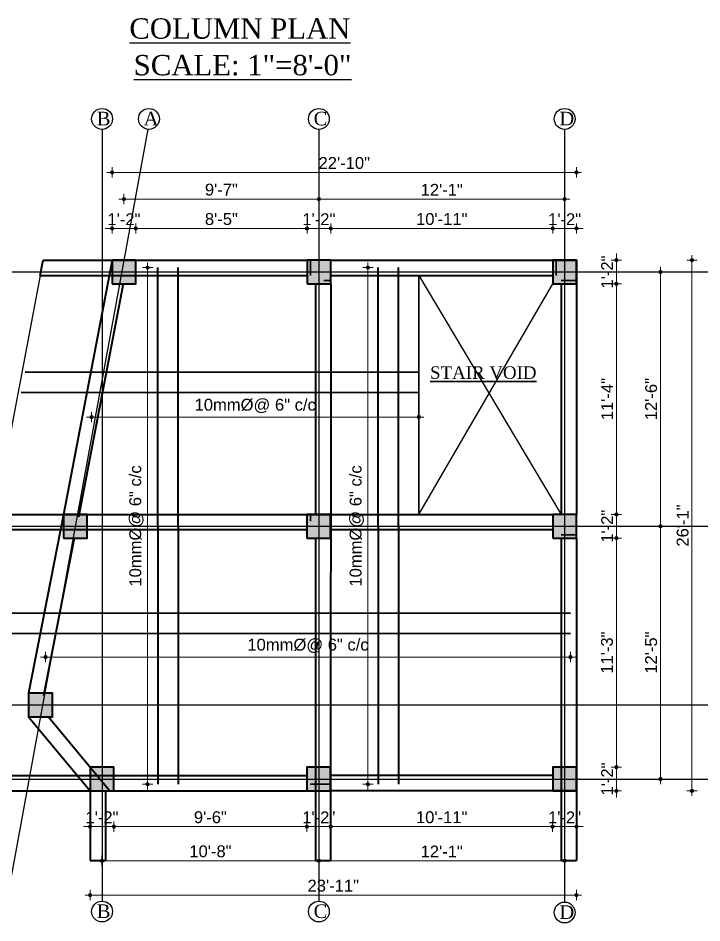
# Model space of a CAD drawing. Header units: inches. Extents: x -12073856 to 12321241, y -1226296 to 1319224.
# Drawn here: x 120544 to 120948, y 45388 to 45922 of the extents above; entities that cross this region are included whole.
import ezdxf
from ezdxf.enums import TextEntityAlignment as Align

# ---------------------------------------------------------------- set-up
doc = ezdxf.new("R2010")
doc.units = ezdxf.units.IN
doc.header["$MEASUREMENT"] = 0
doc.header["$PDMODE"] = 35
doc.linetypes.add('CONTINU', pattern=[0])
for name, color, linetype, lineweight in [('1', 7, 'Continuous', 13), ('Break Line', 125, 'CONTINU', 15), ('Column', 181, 'Continuous', 40), ('DIM_LINE', 173, 'Continuous', 20), ('Hatch', 9, 'Continuous', 9), ('ST-REINFOR', 201, 'Continuous', 40), ('Toilet', 7, 'Continuous', 25), ('WALL', 1, 'Continuous', 30), ('WALL SEC', 2, 'Continuous', 35), ('Walls', 11, 'Continuous', 35), ('Windows', 151, 'Continuous', 15)]:
    doc.layers.add(name, color=color, linetype=linetype, lineweight=lineweight)
doc.styles.add('ordinary', font='times.ttf')
doc.styles.add('ramon', font='arial.ttf')
doc.dimstyles.new('S8', dxfattribs={"dimtxt": 7, "dimasz": 2, "dimexe": 6, "dimexo": 18, "dimgap": 1.9375, "dimtad": 1, "dimdec": 1, "dimzin": 3, "dimdsep": 46, "dimlunit": 4, "dimtxsty": 'ramon', "dimblk": 'dot 2', "dimcen": 0.09375, "dimse1": 1, "dimse2": 1, "dimclrd": 1, "dimclre": 1, "dimclrt": 256, "dimadec": 0, "dimazin": 0, "dimtfac": 0.75, "dimtdec": 1, "dimtix": 1, "dimtmove": 1, "dimatfit": 3, "dimldrblk": 'DOT', "dimfxl": 1, "dimtolj": 1, "dimtzin": 0, "dimlwd": 9, "dimlwe": 9, "dimarcsym": 0})

# ---------------------------------------------------------------- blocks, each defined once
blk = doc.blocks.new('colm')
at = {"layer": 'Hatch'}
h = blk.add_hatch(color=256, dxfattribs=at)
h.dxf.hatch_style = 1
h.paths.add_polyline_path([(66705.71, 8319.73), (66705.71, 8307.73), (66717.71, 8307.73), (66717.71, 8319.73)])
at = {"layer": 'Column'}
blk.add_lwpolyline([(66705.71, 8307.73), (66717.71, 8307.73), (66717.71, 8319.73), (66705.71, 8319.73)], close=True, dxfattribs=at)
blk = doc.blocks.new('dot1')
at = {"layer": 'Hatch'}
h = blk.add_hatch(color=256, dxfattribs=at)
edge = h.paths.add_edge_path()
edge.add_arc((0, 0), 1, 0, 360)
for p, q in [((3, 0), (-3, 0)), ((0, 3), (0, -3))]:
    blk.add_line(p, q, dxfattribs=at)
blk.add_circle((0, 0), 1, dxfattribs=at)
blk = doc.blocks.new('dot 2')
at = {"layer": 'Hatch', "xscale": 0.5, "yscale": 0.5, "zscale": 0.5}
blk.add_blockref('dot1', (0, 0), dxfattribs=at)
blk = doc.blocks.new('*D1221')
at = {"layer": 'Defpoints', "color": 0, "transparency": 16777216}
for p in [(120613.62, 45797.82), (120599.62, 45779.14), (120613.62, 45779.14)]:
    blk.add_point(p, dxfattribs=at)
at = {"layer": 'Toilet', "color": 1, "lineweight": 9, "transparency": 16777216}
for p, q in [((120597.62, 45797.82), (120595.62, 45797.82)), ((120599.62, 45797.82), (120613.62, 45797.82)), ((120615.62, 45797.82), (120617.62, 45797.82))]:
    blk.add_line(p, q, dxfattribs=at)
at = {"layer": 'Toilet', "color": 1, "lineweight": 9, "transparency": 16777216, "xscale": 2, "yscale": 2, "zscale": 2}
blk.add_blockref('dot 2', (120599.62, 45797.82), dxfattribs=at)
at = {"layer": 'Toilet', "color": 1, "lineweight": 9, "transparency": 16777216, "xscale": 2, "yscale": 2, "zscale": 2, "rotation": 180}
blk.add_blockref('dot 2', (120613.62, 45797.82), dxfattribs=at)
at = {"layer": 'Toilet', "transparency": 16777216, "insert": (120606.62, 45803.27), "char_height": 7, "attachment_point": 5, "style": 'ramon'}
blk.add_mtext('\\A1;1\'-2"', dxfattribs=at)
blk = doc.blocks.new('_Dot')
at = {"color": 0, "lineweight": -2}
blk.add_line((-0.5, 0), (-1, 0), dxfattribs=at)
at = {"color": 0, "const_width": 0.5}
blk.add_lwpolyline([(-0.25, 0, 1), (0.25, 0, 1)], format="xyb", close=True, dxfattribs=at)
blk = doc.blocks.new('*D1222')
at = {"layer": 'Defpoints', "color": 0, "transparency": 16777216}
for p in [(120714.62, 45797.82), (120613.62, 45779.14), (120714.62, 45779.14)]:
    blk.add_point(p, dxfattribs=at)
at = {"layer": 'Toilet', "color": 1, "lineweight": 9, "transparency": 16777216}
blk.add_line((120615.62, 45797.82), (120712.62, 45797.82), dxfattribs=at)
at = {"layer": 'Toilet', "color": 1, "lineweight": 9, "transparency": 16777216, "xscale": 2, "yscale": 2, "zscale": 2, "rotation": 180}
blk.add_blockref('dot 2', (120613.62, 45797.82), dxfattribs=at)
at = {"layer": 'Toilet', "color": 1, "lineweight": 9, "transparency": 16777216, "xscale": 2, "yscale": 2, "zscale": 2}
blk.add_blockref('dot 2', (120714.62, 45797.82), dxfattribs=at)
at = {"layer": 'Toilet', "transparency": 16777216, "insert": (120664.12, 45803.33), "char_height": 7, "attachment_point": 5, "style": 'ramon'}
blk.add_mtext('\\A1;8\'-5"', dxfattribs=at)
blk = doc.blocks.new('*D1223')
at = {"layer": 'Defpoints', "color": 0, "transparency": 16777216}
for p in [(120728.62, 45797.82), (120714.62, 45779.14), (120728.62, 45779.14)]:
    blk.add_point(p, dxfattribs=at)
at = {"layer": 'Toilet', "color": 1, "lineweight": 9, "transparency": 16777216}
for p, q in [((120712.62, 45797.82), (120710.62, 45797.82)), ((120714.62, 45797.82), (120728.62, 45797.82)), ((120730.62, 45797.82), (120732.62, 45797.82))]:
    blk.add_line(p, q, dxfattribs=at)
at = {"layer": 'Toilet', "color": 1, "lineweight": 9, "transparency": 16777216, "xscale": 2, "yscale": 2, "zscale": 2}
blk.add_blockref('dot 2', (120714.62, 45797.82), dxfattribs=at)
at = {"layer": 'Toilet', "color": 1, "lineweight": 9, "transparency": 16777216, "xscale": 2, "yscale": 2, "zscale": 2, "rotation": 180}
blk.add_blockref('dot 2', (120728.62, 45797.82), dxfattribs=at)
at = {"layer": 'Toilet', "transparency": 16777216, "insert": (120721.62, 45803.27), "char_height": 7, "attachment_point": 5, "style": 'ramon'}
blk.add_mtext('\\A1;1\'-2"', dxfattribs=at)
blk = doc.blocks.new('*D1224')
at = {"layer": 'Defpoints', "color": 0, "transparency": 16777216}
for p in [(120859.57, 45797.82), (120728.62, 45779.14), (120859.57, 45779.14)]:
    blk.add_point(p, dxfattribs=at)
at = {"layer": 'Toilet', "color": 1, "lineweight": 9, "transparency": 16777216}
blk.add_line((120730.62, 45797.82), (120857.57, 45797.82), dxfattribs=at)
at = {"layer": 'Toilet', "color": 1, "lineweight": 9, "transparency": 16777216, "xscale": 2, "yscale": 2, "zscale": 2, "rotation": 180}
blk.add_blockref('dot 2', (120728.62, 45797.82), dxfattribs=at)
at = {"layer": 'Toilet', "color": 1, "lineweight": 9, "transparency": 16777216, "xscale": 2, "yscale": 2, "zscale": 2}
blk.add_blockref('dot 2', (120859.57, 45797.82), dxfattribs=at)
at = {"layer": 'Toilet', "transparency": 16777216, "insert": (120794.09, 45803.33), "char_height": 7, "attachment_point": 5, "style": 'ramon'}
blk.add_mtext('\\A1;10\'-11"', dxfattribs=at)
blk = doc.blocks.new('*D1225')
at = {"layer": 'Defpoints', "color": 0, "transparency": 16777216}
for p in [(120873.57, 45797.82), (120859.57, 45779.14), (120873.57, 45779.14)]:
    blk.add_point(p, dxfattribs=at)
at = {"layer": 'Toilet', "color": 1, "lineweight": 9, "transparency": 16777216}
for p, q in [((120857.57, 45797.82), (120855.57, 45797.82)), ((120859.57, 45797.82), (120873.57, 45797.82)), ((120875.57, 45797.82), (120877.57, 45797.82))]:
    blk.add_line(p, q, dxfattribs=at)
at = {"layer": 'Toilet', "color": 1, "lineweight": 9, "transparency": 16777216, "xscale": 2, "yscale": 2, "zscale": 2}
blk.add_blockref('dot 2', (120859.57, 45797.82), dxfattribs=at)
at = {"layer": 'Toilet', "color": 1, "lineweight": 9, "transparency": 16777216, "xscale": 2, "yscale": 2, "zscale": 2, "rotation": 180}
blk.add_blockref('dot 2', (120873.57, 45797.82), dxfattribs=at)
at = {"layer": 'Toilet', "transparency": 16777216, "insert": (120866.57, 45803.27), "char_height": 7, "attachment_point": 5, "style": 'ramon'}
blk.add_mtext('\\A1;1\'-2"', dxfattribs=at)
blk = doc.blocks.new('*D1226')
at = {"layer": 'Defpoints', "color": 0, "transparency": 16777216}
for p in [(120721.62, 45815.18), (120606.62, 45779.14), (120721.62, 45779.14)]:
    blk.add_point(p, dxfattribs=at)
at = {"layer": 'Toilet', "color": 1, "lineweight": 9, "transparency": 16777216}
blk.add_line((120608.62, 45815.18), (120719.62, 45815.18), dxfattribs=at)
at = {"layer": 'Toilet', "color": 1, "lineweight": 9, "transparency": 16777216, "xscale": 2, "yscale": 2, "zscale": 2, "rotation": 180}
blk.add_blockref('dot 2', (120606.62, 45815.18), dxfattribs=at)
at = {"layer": 'Toilet', "color": 1, "lineweight": 9, "transparency": 16777216, "xscale": 2, "yscale": 2, "zscale": 2}
blk.add_blockref('dot 2', (120721.62, 45815.18), dxfattribs=at)
at = {"layer": 'Toilet', "transparency": 16777216, "insert": (120664.12, 45820.69), "char_height": 7, "attachment_point": 5, "style": 'ramon'}
blk.add_mtext('\\A1;9\'-7"', dxfattribs=at)
blk = doc.blocks.new('*D1227')
at = {"layer": 'Defpoints', "color": 0, "transparency": 16777216}
for p in [(120866.57, 45815.18), (120721.62, 45779.14), (120866.57, 45779.14)]:
    blk.add_point(p, dxfattribs=at)
at = {"layer": 'Toilet', "color": 1, "lineweight": 9, "transparency": 16777216}
blk.add_line((120723.62, 45815.18), (120864.57, 45815.18), dxfattribs=at)
at = {"layer": 'Toilet', "color": 1, "lineweight": 9, "transparency": 16777216, "xscale": 2, "yscale": 2, "zscale": 2, "rotation": 180}
blk.add_blockref('dot 2', (120721.62, 45815.18), dxfattribs=at)
at = {"layer": 'Toilet', "color": 1, "lineweight": 9, "transparency": 16777216, "xscale": 2, "yscale": 2, "zscale": 2}
blk.add_blockref('dot 2', (120866.57, 45815.18), dxfattribs=at)
at = {"layer": 'Toilet', "transparency": 16777216, "insert": (120794.09, 45820.63), "char_height": 7, "attachment_point": 5, "style": 'ramon'}
blk.add_mtext('\\A1;12\'-1"', dxfattribs=at)
blk = doc.blocks.new('*D1228')
at = {"layer": 'Defpoints', "color": 0, "transparency": 16777216}
for p in [(120873.57, 45830.9), (120599.62, 45779.14), (120873.57, 45779.14)]:
    blk.add_point(p, dxfattribs=at)
at = {"layer": 'Toilet', "color": 1, "lineweight": 9, "transparency": 16777216}
blk.add_line((120601.62, 45830.9), (120871.57, 45830.9), dxfattribs=at)
at = {"layer": 'Toilet', "color": 1, "lineweight": 9, "transparency": 16777216, "xscale": 2, "yscale": 2, "zscale": 2, "rotation": 180}
blk.add_blockref('dot 2', (120599.62, 45830.9), dxfattribs=at)
at = {"layer": 'Toilet', "color": 1, "lineweight": 9, "transparency": 16777216, "xscale": 2, "yscale": 2, "zscale": 2}
blk.add_blockref('dot 2', (120873.57, 45830.9), dxfattribs=at)
at = {"layer": 'Toilet', "transparency": 16777216, "insert": (120736.59, 45836.42), "char_height": 7, "attachment_point": 5, "style": 'ramon'}
blk.add_mtext('\\A1;22\'-10"', dxfattribs=at)
blk = doc.blocks.new('*D1229')
at = {"layer": 'Defpoints', "color": 0, "transparency": 16777216}
for p in [(120873.57, 45779.14), (120873.57, 45765.14), (120897.09, 45765.14)]:
    blk.add_point(p, dxfattribs=at)
at = {"layer": 'Toilet', "color": 1, "lineweight": 9, "transparency": 16777216}
for p, q in [((120897.09, 45781.14), (120897.09, 45783.14)), ((120897.09, 45779.14), (120897.09, 45765.14)), ((120897.09, 45763.14), (120897.09, 45761.14))]:
    blk.add_line(p, q, dxfattribs=at)
at = {"layer": 'Toilet', "color": 1, "lineweight": 9, "transparency": 16777216, "xscale": 2, "yscale": 2, "zscale": 2}
for p, rotation in [((120897.09, 45779.14), 270), ((120897.09, 45765.14), 90)]:
    blk.add_blockref('dot 2', p, dxfattribs=dict(at, rotation=rotation))
at = {"layer": 'Toilet', "transparency": 16777216, "insert": (120891.64, 45772.14), "char_height": 7, "attachment_point": 5, "rotation": 90, "style": 'ramon'}
blk.add_mtext('\\A1;1\'-2"', dxfattribs=at)
blk = doc.blocks.new('*D1486')
at = {"layer": 'Defpoints', "color": 0, "transparency": 16777216}
for p in [(120873.57, 45765.14), (120873.57, 45629.14), (120897.09, 45629.14)]:
    blk.add_point(p, dxfattribs=at)
at = {"layer": 'Toilet', "color": 1, "lineweight": 9, "transparency": 16777216}
blk.add_line((120897.09, 45763.14), (120897.09, 45631.14), dxfattribs=at)
at = {"layer": 'Toilet', "color": 1, "lineweight": 9, "transparency": 16777216, "xscale": 2, "yscale": 2, "zscale": 2}
for p, rotation in [((120897.09, 45765.14), 90), ((120897.09, 45629.14), 270)]:
    blk.add_blockref('dot 2', p, dxfattribs=dict(at, rotation=rotation))
at = {"layer": 'Toilet', "transparency": 16777216, "insert": (120891.64, 45697.14), "char_height": 7, "attachment_point": 5, "rotation": 90, "style": 'ramon'}
blk.add_mtext('\\A1;11\'-4"', dxfattribs=at)
blk = doc.blocks.new('*D1487')
at = {"layer": 'Defpoints', "color": 0, "transparency": 16777216}
for p in [(120873.57, 45629.14), (120873.51, 45615.14), (120897.09, 45615.14)]:
    blk.add_point(p, dxfattribs=at)
at = {"layer": 'Toilet', "color": 1, "lineweight": 9, "transparency": 16777216}
for p, q in [((120897.09, 45631.14), (120897.09, 45633.14)), ((120897.09, 45629.14), (120897.09, 45615.14)), ((120897.09, 45613.14), (120897.09, 45611.14))]:
    blk.add_line(p, q, dxfattribs=at)
at = {"layer": 'Toilet', "color": 1, "lineweight": 9, "transparency": 16777216, "xscale": 2, "yscale": 2, "zscale": 2}
for p, rotation in [((120897.09, 45629.14), 270), ((120897.09, 45615.14), 90)]:
    blk.add_blockref('dot 2', p, dxfattribs=dict(at, rotation=rotation))
at = {"layer": 'Toilet', "transparency": 16777216, "insert": (120891.64, 45622.14), "char_height": 7, "attachment_point": 5, "rotation": 90, "style": 'ramon'}
blk.add_mtext('\\A1;1\'-2"', dxfattribs=at)
blk = doc.blocks.new('*D1230')
at = {"layer": 'Defpoints', "color": 0, "transparency": 16777216}
for p in [(120873.51, 45615.14), (120873.51, 45480), (120897.09, 45480)]:
    blk.add_point(p, dxfattribs=at)
at = {"layer": 'Toilet', "color": 1, "lineweight": 9, "transparency": 16777216}
blk.add_line((120897.09, 45613.14), (120897.09, 45482), dxfattribs=at)
at = {"layer": 'Toilet', "color": 1, "lineweight": 9, "transparency": 16777216, "xscale": 2, "yscale": 2, "zscale": 2}
for p, rotation in [((120897.09, 45615.14), 90), ((120897.09, 45480), 270)]:
    blk.add_blockref('dot 2', p, dxfattribs=dict(at, rotation=rotation))
at = {"layer": 'Toilet', "transparency": 16777216, "insert": (120891.58, 45547.57), "char_height": 7, "attachment_point": 5, "rotation": 90, "style": 'ramon'}
blk.add_mtext('\\A1;11\'-3"', dxfattribs=at)
blk = doc.blocks.new('*D1231')
at = {"layer": 'Defpoints', "color": 0, "transparency": 16777216}
for p in [(120873.51, 45480), (120873.51, 45466), (120897.09, 45466)]:
    blk.add_point(p, dxfattribs=at)
at = {"layer": 'Toilet', "color": 1, "lineweight": 9, "transparency": 16777216}
for p, q in [((120897.09, 45482), (120897.09, 45484)), ((120897.09, 45480), (120897.09, 45466)), ((120897.09, 45464), (120897.09, 45462))]:
    blk.add_line(p, q, dxfattribs=at)
at = {"layer": 'Toilet', "color": 1, "lineweight": 9, "transparency": 16777216, "xscale": 2, "yscale": 2, "zscale": 2}
for p, rotation in [((120897.09, 45480), 270), ((120897.09, 45466), 90)]:
    blk.add_blockref('dot 2', p, dxfattribs=dict(at, rotation=rotation))
at = {"layer": 'Toilet', "transparency": 16777216, "insert": (120891.64, 45473), "char_height": 7, "attachment_point": 5, "rotation": 90, "style": 'ramon'}
blk.add_mtext('\\A1;1\'-2"', dxfattribs=at)
blk = doc.blocks.new('*D1232')
at = {"layer": 'Defpoints', "color": 0, "transparency": 16777216}
for p in [(120873.51, 45622.14), (120923.13, 45622.14), (120873.51, 45473)]:
    blk.add_point(p, dxfattribs=at)
at = {"layer": 'Toilet', "color": 1, "lineweight": 9, "transparency": 16777216}
blk.add_line((120923.13, 45475), (120923.13, 45620.14), dxfattribs=at)
at = {"layer": 'Toilet', "color": 1, "lineweight": 9, "transparency": 16777216, "xscale": 2, "yscale": 2, "zscale": 2}
for p, rotation in [((120923.13, 45622.14), 90), ((120923.13, 45473), 270)]:
    blk.add_blockref('dot 2', p, dxfattribs=dict(at, rotation=rotation))
at = {"layer": 'Toilet', "transparency": 16777216, "insert": (120917.62, 45547.57), "char_height": 7, "attachment_point": 5, "rotation": 90, "style": 'ramon'}
blk.add_mtext('\\A1;12\'-5"', dxfattribs=at)
blk = doc.blocks.new('*D1233')
at = {"layer": 'Defpoints', "color": 0, "transparency": 16777216}
for p in [(120873.57, 45772.14), (120923.13, 45772.14), (120873.51, 45622.14)]:
    blk.add_point(p, dxfattribs=at)
at = {"layer": 'Toilet', "color": 1, "lineweight": 9, "transparency": 16777216}
blk.add_line((120923.13, 45624.14), (120923.13, 45770.14), dxfattribs=at)
at = {"layer": 'Toilet', "color": 1, "lineweight": 9, "transparency": 16777216, "xscale": 2, "yscale": 2, "zscale": 2}
for p, rotation in [((120923.13, 45772.14), 90), ((120923.13, 45622.14), 270)]:
    blk.add_blockref('dot 2', p, dxfattribs=dict(at, rotation=rotation))
at = {"layer": 'Toilet', "transparency": 16777216, "insert": (120917.62, 45697.14), "char_height": 7, "attachment_point": 5, "rotation": 90, "style": 'ramon'}
blk.add_mtext('\\A1;12\'-6"', dxfattribs=at)
blk = doc.blocks.new('*D1234')
at = {"layer": 'Defpoints', "color": 0, "transparency": 16777216}
for p in [(120873.57, 45779.14), (120873.57, 45466), (120941.7, 45466)]:
    blk.add_point(p, dxfattribs=at)
at = {"layer": 'Toilet', "color": 1, "lineweight": 9, "transparency": 16777216}
blk.add_line((120941.7, 45777.14), (120941.7, 45468), dxfattribs=at)
at = {"layer": 'Toilet', "color": 1, "lineweight": 9, "transparency": 16777216, "xscale": 2, "yscale": 2, "zscale": 2}
for p, rotation in [((120941.7, 45779.14), 90), ((120941.7, 45466), 270)]:
    blk.add_blockref('dot 2', p, dxfattribs=dict(at, rotation=rotation))
at = {"layer": 'Toilet', "transparency": 16777216, "insert": (120936.19, 45622.57), "char_height": 7, "attachment_point": 5, "rotation": 90, "style": 'ramon'}
blk.add_mtext('\\A1;26\'-1"', dxfattribs=at)
blk = doc.blocks.new('*D1235')
at = {"layer": 'Defpoints', "color": 0, "transparency": 16777216}
for p in [(120586.69, 45466), (120600.69, 45466), (120600.69, 45444.9)]:
    blk.add_point(p, dxfattribs=at)
at = {"layer": 'Toilet', "color": 1, "lineweight": 9, "transparency": 16777216}
for p, q in [((120584.69, 45444.9), (120582.69, 45444.9)), ((120586.69, 45444.9), (120600.69, 45444.9)), ((120602.69, 45444.9), (120604.69, 45444.9))]:
    blk.add_line(p, q, dxfattribs=at)
at = {"layer": 'Toilet', "color": 1, "lineweight": 9, "transparency": 16777216, "xscale": 2, "yscale": 2, "zscale": 2}
blk.add_blockref('dot 2', (120586.69, 45444.9), dxfattribs=at)
at = {"layer": 'Toilet', "color": 1, "lineweight": 9, "transparency": 16777216, "xscale": 2, "yscale": 2, "zscale": 2, "rotation": 180}
blk.add_blockref('dot 2', (120600.69, 45444.9), dxfattribs=at)
at = {"layer": 'Toilet', "transparency": 16777216, "insert": (120593.69, 45450.36), "char_height": 7, "attachment_point": 5, "style": 'ramon'}
blk.add_mtext('\\A1;1\'-2"', dxfattribs=at)
blk = doc.blocks.new('*D1236')
at = {"layer": 'Defpoints', "color": 0, "transparency": 16777216}
for p in [(120600.69, 45466), (120714.56, 45466), (120714.56, 45444.9)]:
    blk.add_point(p, dxfattribs=at)
at = {"layer": 'Toilet', "color": 1, "lineweight": 9, "transparency": 16777216}
blk.add_line((120602.69, 45444.9), (120712.56, 45444.9), dxfattribs=at)
at = {"layer": 'Toilet', "color": 1, "lineweight": 9, "transparency": 16777216, "xscale": 2, "yscale": 2, "zscale": 2, "rotation": 180}
blk.add_blockref('dot 2', (120600.69, 45444.9), dxfattribs=at)
at = {"layer": 'Toilet', "color": 1, "lineweight": 9, "transparency": 16777216, "xscale": 2, "yscale": 2, "zscale": 2}
blk.add_blockref('dot 2', (120714.56, 45444.9), dxfattribs=at)
at = {"layer": 'Toilet', "transparency": 16777216, "insert": (120657.63, 45450.42), "char_height": 7, "attachment_point": 5, "style": 'ramon'}
blk.add_mtext('\\A1;9\'-6"', dxfattribs=at)
blk = doc.blocks.new('*D1237')
at = {"layer": 'Defpoints', "color": 0, "transparency": 16777216}
for p in [(120714.56, 45466), (120728.56, 45466), (120728.56, 45444.9)]:
    blk.add_point(p, dxfattribs=at)
at = {"layer": 'Toilet', "color": 1, "lineweight": 9, "transparency": 16777216}
for p, q in [((120712.56, 45444.9), (120710.56, 45444.9)), ((120714.56, 45444.9), (120728.56, 45444.9)), ((120730.56, 45444.9), (120732.56, 45444.9))]:
    blk.add_line(p, q, dxfattribs=at)
at = {"layer": 'Toilet', "color": 1, "lineweight": 9, "transparency": 16777216, "xscale": 2, "yscale": 2, "zscale": 2}
blk.add_blockref('dot 2', (120714.56, 45444.9), dxfattribs=at)
at = {"layer": 'Toilet', "color": 1, "lineweight": 9, "transparency": 16777216, "xscale": 2, "yscale": 2, "zscale": 2, "rotation": 180}
blk.add_blockref('dot 2', (120728.56, 45444.9), dxfattribs=at)
at = {"layer": 'Toilet', "transparency": 16777216, "insert": (120721.56, 45450.36), "char_height": 7, "attachment_point": 5, "style": 'ramon'}
blk.add_mtext('\\A1;1\'-2"', dxfattribs=at)
blk = doc.blocks.new('*D1238')
at = {"layer": 'Defpoints', "color": 0, "transparency": 16777216}
for p in [(120728.56, 45466), (120859.51, 45466), (120859.51, 45444.9)]:
    blk.add_point(p, dxfattribs=at)
at = {"layer": 'Toilet', "color": 1, "lineweight": 9, "transparency": 16777216}
blk.add_line((120730.56, 45444.9), (120857.51, 45444.9), dxfattribs=at)
at = {"layer": 'Toilet', "color": 1, "lineweight": 9, "transparency": 16777216, "xscale": 2, "yscale": 2, "zscale": 2, "rotation": 180}
blk.add_blockref('dot 2', (120728.56, 45444.9), dxfattribs=at)
at = {"layer": 'Toilet', "color": 1, "lineweight": 9, "transparency": 16777216, "xscale": 2, "yscale": 2, "zscale": 2}
blk.add_blockref('dot 2', (120859.51, 45444.9), dxfattribs=at)
at = {"layer": 'Toilet', "transparency": 16777216, "insert": (120794.04, 45450.42), "char_height": 7, "attachment_point": 5, "style": 'ramon'}
blk.add_mtext('\\A1;10\'-11"', dxfattribs=at)
blk = doc.blocks.new('*D1239')
at = {"layer": 'Defpoints', "color": 0, "transparency": 16777216}
for p in [(120859.51, 45466), (120873.51, 45466), (120873.51, 45444.9)]:
    blk.add_point(p, dxfattribs=at)
at = {"layer": 'Toilet', "color": 1, "lineweight": 9, "transparency": 16777216}
for p, q in [((120857.51, 45444.9), (120855.51, 45444.9)), ((120859.51, 45444.9), (120873.51, 45444.9)), ((120875.51, 45444.9), (120877.51, 45444.9))]:
    blk.add_line(p, q, dxfattribs=at)
at = {"layer": 'Toilet', "color": 1, "lineweight": 9, "transparency": 16777216, "xscale": 2, "yscale": 2, "zscale": 2}
blk.add_blockref('dot 2', (120859.51, 45444.9), dxfattribs=at)
at = {"layer": 'Toilet', "color": 1, "lineweight": 9, "transparency": 16777216, "xscale": 2, "yscale": 2, "zscale": 2, "rotation": 180}
blk.add_blockref('dot 2', (120873.51, 45444.9), dxfattribs=at)
at = {"layer": 'Toilet', "transparency": 16777216, "insert": (120866.51, 45450.36), "char_height": 7, "attachment_point": 5, "style": 'ramon'}
blk.add_mtext('\\A1;1\'-2"', dxfattribs=at)
blk = doc.blocks.new('*D1240')
at = {"layer": 'Defpoints', "color": 0, "transparency": 16777216}
for p in [(120593.69, 45466), (120721.62, 45466), (120721.62, 45424.79)]:
    blk.add_point(p, dxfattribs=at)
at = {"layer": 'Toilet', "color": 1, "lineweight": 9, "transparency": 16777216}
blk.add_line((120595.69, 45424.79), (120719.62, 45424.79), dxfattribs=at)
at = {"layer": 'Toilet', "color": 1, "lineweight": 9, "transparency": 16777216, "xscale": 2, "yscale": 2, "zscale": 2, "rotation": 180}
blk.add_blockref('dot 2', (120593.69, 45424.79), dxfattribs=at)
at = {"layer": 'Toilet', "color": 1, "lineweight": 9, "transparency": 16777216, "xscale": 2, "yscale": 2, "zscale": 2}
blk.add_blockref('dot 2', (120721.62, 45424.79), dxfattribs=at)
at = {"layer": 'Toilet', "transparency": 16777216, "insert": (120657.65, 45430.31), "char_height": 7, "attachment_point": 5, "style": 'ramon'}
blk.add_mtext('\\A1;10\'-8"', dxfattribs=at)
blk = doc.blocks.new('*D1241')
at = {"layer": 'Defpoints', "color": 0, "transparency": 16777216}
for p in [(120721.62, 45466), (120866.51, 45466), (120866.51, 45424.79)]:
    blk.add_point(p, dxfattribs=at)
at = {"layer": 'Toilet', "color": 1, "lineweight": 9, "transparency": 16777216}
blk.add_line((120723.62, 45424.79), (120864.51, 45424.79), dxfattribs=at)
at = {"layer": 'Toilet', "color": 1, "lineweight": 9, "transparency": 16777216, "xscale": 2, "yscale": 2, "zscale": 2, "rotation": 180}
blk.add_blockref('dot 2', (120721.62, 45424.79), dxfattribs=at)
at = {"layer": 'Toilet', "color": 1, "lineweight": 9, "transparency": 16777216, "xscale": 2, "yscale": 2, "zscale": 2}
blk.add_blockref('dot 2', (120866.51, 45424.79), dxfattribs=at)
at = {"layer": 'Toilet', "transparency": 16777216, "insert": (120794.06, 45430.25), "char_height": 7, "attachment_point": 5, "style": 'ramon'}
blk.add_mtext('\\A1;12\'-1"', dxfattribs=at)
blk = doc.blocks.new('*D1242')
at = {"layer": 'Defpoints', "color": 0, "transparency": 16777216}
for p in [(120586.69, 45466), (120873.51, 45466), (120873.51, 45404.55)]:
    blk.add_point(p, dxfattribs=at)
at = {"layer": 'Toilet', "color": 1, "lineweight": 9, "transparency": 16777216}
blk.add_line((120588.69, 45404.55), (120871.51, 45404.55), dxfattribs=at)
at = {"layer": 'Toilet', "color": 1, "lineweight": 9, "transparency": 16777216, "xscale": 2, "yscale": 2, "zscale": 2, "rotation": 180}
blk.add_blockref('dot 2', (120586.69, 45404.55), dxfattribs=at)
at = {"layer": 'Toilet', "color": 1, "lineweight": 9, "transparency": 16777216, "xscale": 2, "yscale": 2, "zscale": 2}
blk.add_blockref('dot 2', (120873.51, 45404.55), dxfattribs=at)
at = {"layer": 'Toilet', "transparency": 16777216, "insert": (120730.1, 45410.06), "char_height": 7, "attachment_point": 5, "style": 'ramon'}
blk.add_mtext('\\A1;23\'-11"', dxfattribs=at)
blk = doc.blocks.new('*D1255')
at = {"layer": 'Defpoints', "color": 0, "transparency": 16777216}
for p in [(120587.55, 45686.52), (120780.57, 45686.52), (120780.57, 45686.47)]:
    blk.add_point(p, dxfattribs=at)
at = {"layer": 'DIM_LINE', "color": 1, "lineweight": 9, "transparency": 16777216}
blk.add_line((120589.55, 45686.52), (120778.57, 45686.52), dxfattribs=at)
at = {"layer": 'DIM_LINE', "color": 1, "lineweight": 9, "transparency": 16777216, "xscale": 2, "yscale": 2, "zscale": 2, "rotation": 180}
blk.add_blockref('dot 2', (120587.55, 45686.52), dxfattribs=at)
at = {"layer": 'DIM_LINE', "color": 1, "lineweight": 9, "transparency": 16777216, "xscale": 2, "yscale": 2, "zscale": 2}
blk.add_blockref('dot 2', (120780.57, 45686.52), dxfattribs=at)
at = {"layer": 'DIM_LINE', "transparency": 16777216, "insert": (120684.06, 45693.12), "char_height": 7, "attachment_point": 5, "style": 'ramon'}
blk.add_mtext('\\A1;10mm%%C@ 6" c/c', dxfattribs=at)
blk = doc.blocks.new('*D1256')
at = {"layer": 'Defpoints', "color": 0, "transparency": 16777216}
for p in [(120560.43, 45544.98), (120870, 45544.98), (120870, 45544.91)]:
    blk.add_point(p, dxfattribs=at)
at = {"layer": 'DIM_LINE', "color": 1, "lineweight": 9, "transparency": 16777216}
blk.add_line((120562.43, 45544.98), (120868, 45544.98), dxfattribs=at)
at = {"layer": 'DIM_LINE', "color": 1, "lineweight": 9, "transparency": 16777216, "xscale": 2, "yscale": 2, "zscale": 2, "rotation": 180}
blk.add_blockref('dot 2', (120560.43, 45544.98), dxfattribs=at)
at = {"layer": 'DIM_LINE', "color": 1, "lineweight": 9, "transparency": 16777216, "xscale": 2, "yscale": 2, "zscale": 2}
blk.add_blockref('dot 2', (120870, 45544.98), dxfattribs=at)
at = {"layer": 'DIM_LINE', "transparency": 16777216, "insert": (120715.21, 45551.58), "char_height": 7, "attachment_point": 5, "style": 'ramon'}
blk.add_mtext('\\A1;10mm%%C@ 6" c/c', dxfattribs=at)
blk = doc.blocks.new('*D1257')
at = {"layer": 'Defpoints', "color": 0, "transparency": 16777216}
for p in [(120638.36, 45774.71), (120620.6, 45469.89), (120626.66, 45469.89)]:
    blk.add_point(p, dxfattribs=at)
at = {"layer": 'DIM_LINE', "color": 1, "lineweight": 9, "transparency": 16777216}
blk.add_line((120620.6, 45772.71), (120620.6, 45471.89), dxfattribs=at)
at = {"layer": 'DIM_LINE', "color": 1, "lineweight": 9, "transparency": 16777216, "xscale": 2, "yscale": 2, "zscale": 2}
for p, rotation in [((120620.6, 45774.71), 90), ((120620.6, 45469.89), 270)]:
    blk.add_blockref('dot 2', p, dxfattribs=dict(at, rotation=rotation))
at = {"layer": 'DIM_LINE', "transparency": 16777216, "insert": (120614, 45622.3), "char_height": 7, "attachment_point": 5, "rotation": 90, "style": 'ramon'}
blk.add_mtext('\\A1;10mm%%C@ 6" c/c', dxfattribs=at)
blk = doc.blocks.new('*D1258')
at = {"layer": 'Defpoints', "color": 0, "transparency": 16777216}
for p in [(120768.32, 45774.71), (120750.56, 45469.89), (120756.62, 45469.89)]:
    blk.add_point(p, dxfattribs=at)
at = {"layer": 'DIM_LINE', "color": 1, "lineweight": 9, "transparency": 16777216}
blk.add_line((120750.56, 45772.71), (120750.56, 45471.89), dxfattribs=at)
at = {"layer": 'DIM_LINE', "color": 1, "lineweight": 9, "transparency": 16777216, "xscale": 2, "yscale": 2, "zscale": 2}
for p, rotation in [((120750.56, 45774.71), 90), ((120750.56, 45469.89), 270)]:
    blk.add_blockref('dot 2', p, dxfattribs=dict(at, rotation=rotation))
at = {"layer": 'DIM_LINE', "transparency": 16777216, "insert": (120743.96, 45622.3), "char_height": 7, "attachment_point": 5, "rotation": 90, "style": 'ramon'}
blk.add_mtext('\\A1;10mm%%C@ 6" c/c', dxfattribs=at)

msp = doc.modelspace()

# ---------------------------------------------------------------- linework, layer by layer
for p, q in [((120620.72, 45856.33), (120537.39, 45400.29)), ((120593.74, 45855.95), (120593.74, 45400.95)), ((120721.62, 45855.95), (120721.62, 45400.95)), ((120866.57, 45855.95), (120866.57, 45400.42)), ((120780.57, 45770.14), (120864.57, 45629.14)), ((120780.57, 45629.14), (120859.57, 45765.14))]:
    msp.add_line(p, q)
at = {"layer": 'Break Line'}
msp.add_line((120724.62, 45629.14), (120728.62, 45629.14), dxfattribs=at)
at = {"layer": 'Column', "color": 1}
for p, q in [((120557.26, 45770.14), (120558.98, 45779.14)), ((120558.98, 45779.14), (120714.62, 45779.14)), ((120599.62, 45779.14), (120570.93, 45629.14)), ((120728.62, 45779.14), (120873.57, 45779.14)), ((120873.57, 45779.14), (120873.57, 45629.14)), ((120557.26, 45770.14), (120714.62, 45770.14)), ((120728.62, 45770.14), (120859.57, 45770.14)), ((120606.1, 45765.14), (120579.77, 45627.45)), ((120719.62, 45765.14), (120719.59, 45629.14)), ((120728.62, 45765.14), (120728.55, 45425)), ((120864.57, 45765.14), (120864.57, 45629.14)), ((120530.3, 45629.14), (120859.51, 45629.14)), ((120570.93, 45629.14), (120550.39, 45523.73)), ((120528.58, 45620.14), (120714.56, 45620.14)), ((120728.56, 45620.14), (120859.51, 45620.14)), ((120577.37, 45615.14), (120559.22, 45522.01)), ((120719.59, 45615.14), (120719.55, 45425)), ((120864.51, 45615.14), (120864.51, 45425)), ((120873.51, 45615.14), (120873.51, 45425)), ((120550.39, 45509.73), (120586.69, 45466)), ((120562.09, 45509.73), (120598.38, 45466)), ((120525.64, 45475), (120714.56, 45475)), ((120859.51, 45475), (120728.56, 45475)), ((120533.5, 45466), (120714.56, 45466)), ((120586.69, 45466), (120586.69, 45425)), ((120595.69, 45466), (120595.69, 45425)), ((120873.51, 45466), (120728.56, 45466)), ((120586.69, 45425), (120595.69, 45425)), ((120719.55, 45425), (120728.55, 45425)), ((120864.51, 45425), (120873.51, 45425))]:
    msp.add_line(p, q, dxfattribs=at)
at = {"layer": 'ST-REINFOR'}
for p, q in [((120626.36, 45774.7), (120626.66, 45469.89)), ((120638.36, 45774.71), (120638.66, 45469.9)), ((120756.32, 45774.7), (120756.62, 45469.89)), ((120768.32, 45774.71), (120768.62, 45469.9)), ((120548.37, 45713.2), (120780.57, 45713.13)), ((120546.08, 45701.2), (120780.57, 45701.13)), ((120520.97, 45571.02), (120870, 45570.94)), ((120518.63, 45559.03), (120870, 45558.94))]:
    msp.add_line(p, q, dxfattribs=at)
at = {"layer": 'Toilet'}
for p, q in [((120406.81, 45772.14), (120955.56, 45772.14)), ((120406.81, 45622.14), (120955.56, 45622.14)), ((120470.86, 45516.73), (120955.56, 45516.73)), ((120470.86, 45473), (120955.56, 45473))]:
    msp.add_line(p, q, dxfattribs=at)
for centre in [(120593.74, 45862.44), (120621.36, 45862.44), (120721.62, 45862.44), (120866.57, 45862.44), (120593.74, 45394.8), (120721.62, 45394.8), (120866.57, 45394.26)]:
    msp.add_circle(centre, 6.15, dxfattribs=at)
at = {"layer": 'Walls'}
for p, q in [((120716.62, 45770.14), (120716.62, 45779.14)), ((120728.62, 45770.14), (120728.62, 45779.14)), ((120861.57, 45770.14), (120861.57, 45779.14)), ((120780.57, 45770.14), (120780.57, 45668.14)), ((120780.57, 45770.14), (120780.57, 45629.14)), ((120724.62, 45767.14), (120728.62, 45767.14)), ((120864.57, 45767.14), (120873.57, 45767.14)), ((120716.62, 45625.14), (120716.62, 45629.14)), ((120728.62, 45625.14), (120728.62, 45629.14)), ((120864.57, 45629.14), (120873.57, 45629.14)), ((120864.57, 45617.14), (120873.57, 45617.14)), ((120716.62, 45470), (120728.62, 45470))]:
    msp.add_line(p, q, dxfattribs=at)
at = {"layer": 'Windows', "color": 1, "lineweight": -2}
msp.add_line((120557.26, 45770.14), (120530.3, 45629.14), dxfattribs=at)

# ---------------------------------------------------------------- block references
at = {"layer": 'Column', "xscale": 1.166666666671517, "yscale": 1.166666666671517, "zscale": 1.166666666668081}
for p in [(42776.3, 36072.79), (43036.24, 36072.79), (42747.61, 35922.79), (42891.24, 35922.79), (43036.19, 35922.79), (42727.07, 35817.38), (42763.36, 35773.66), (42891.24, 35773.66), (43036.19, 35773.66)]:
    msp.add_blockref('colm', p, dxfattribs=at)
at = {"layer": 'Toilet', "xscale": 1.166666666671517, "yscale": 1.166666666671517, "zscale": 1.166666666668081}
msp.add_blockref('colm', (42891.3, 36072.79), dxfattribs=at)

# ---------------------------------------------------------------- texts
at = {"layer": '1', "char_height": 8, "width": 20.1234, "attachment_point": 1, "style": 'ordinary'}
for s, insert in [('B', (120590.65, 45866.65)), ('A', (120618.27, 45866.65)), ('C', (120718.53, 45866.65)), ('D', (120863.48, 45866.65)), ('B', (120590.65, 45399)), ('C', (120718.53, 45399)), ('D', (120863.48, 45398.47))]:
    msp.add_mtext(s, dxfattribs=dict(at, insert=insert))
at = {"layer": 'WALL', "style": 'ordinary'}
for s, p in [('%%UCOLUMN PLAN', (120675.03, 45915.8)), ('%%USCALE: 1"=8\'-0"', (120676.62, 45894.19))]:
    msp.add_text(s, height=12, dxfattribs=at).set_placement(p, align=Align.MIDDLE_CENTER)
at = {"layer": 'WALL SEC', "color": 0, "style": 'ordinary'}
msp.add_text('%%USTAIR VOID', height=7.3728, dxfattribs=at).set_placement((120818.61, 45712.79), align=Align.MIDDLE_CENTER)

# ---------------------------------------------------------------- dimensions: what is measured, and where the dimension line sits
at = {"layer": 'DIM_LINE'}
for base, p1, p2, picture, middle in [((120620.6, 45469.89), (120638.36, 45774.71), (120626.66, 45469.89), '*D1257', (120614, 45622.3)), ((120750.56, 45469.89), (120768.32, 45774.71), (120756.62, 45469.89), '*D1258', (120743.96, 45622.3))]:
    dim = msp.add_linear_dim(base=base, p1=p1, p2=p2, angle=90, text='10mm%%C@ 6" c/c', dimstyle='S8', dxfattribs=at)
    dim.commit()
    dim.dimension.update_dxf_attribs({"geometry": picture, "text_midpoint": middle})
for base, p1, p2, picture, middle in [((120780.57, 45686.52), (120587.55, 45686.52), (120780.57, 45686.47), '*D1255', (120684.06, 45693.12)), ((120870, 45544.98), (120560.43, 45544.98), (120870, 45544.91), '*D1256', (120715.21, 45551.58))]:
    dim = msp.add_linear_dim(base=base, p1=p1, p2=p2, text='10mm%%C@ 6" c/c', dimstyle='S8', dxfattribs=at)
    dim.commit()
    dim.dimension.update_dxf_attribs({"geometry": picture, "text_midpoint": middle})
at = {"layer": 'Toilet'}
for base, p1, p2, picture, middle in [((120873.5654, 45830.9037), (120599.6183, 45779.1421), (120873.5654, 45779.1421), '*D1228', (120736.5918, 45836.4152)), ((120721.62, 45815.18), (120606.62, 45779.14), (120721.62, 45779.14), '*D1226', (120664.12, 45820.69)), ((120866.5654, 45815.1825), (120721.6183, 45779.1421), (120866.5654, 45779.1421), '*D1227', (120794.0918, 45820.6344)), ((120613.62, 45797.82), (120599.62, 45779.14), (120613.62, 45779.14), '*D1221', (120606.62, 45803.27)), ((120714.62, 45797.82), (120613.62, 45779.14), (120714.62, 45779.14), '*D1222', (120664.12, 45803.33)), ((120728.62, 45797.82), (120714.62, 45779.14), (120728.62, 45779.14), '*D1223', (120721.62, 45803.27)), ((120859.5654, 45797.8183), (120728.6183, 45779.1421), (120859.5654, 45779.1421), '*D1224', (120794.0918, 45803.3298)), ((120873.57, 45797.82), (120859.57, 45779.14), (120873.57, 45779.14), '*D1225', (120866.57, 45803.27)), ((120600.69, 45444.9), (120586.69, 45466), (120600.69, 45466), '*D1235', (120593.69, 45450.36)), ((120873.51, 45404.55), (120586.69, 45466), (120873.51, 45466), '*D1242', (120730.1, 45410.06)), ((120721.62, 45424.79), (120593.69, 45466), (120721.62, 45466), '*D1240', (120657.65, 45430.31)), ((120714.56, 45444.9), (120600.69, 45466), (120714.56, 45466), '*D1236', (120657.63, 45450.42)), ((120728.56, 45444.9), (120714.56, 45466), (120728.56, 45466), '*D1237', (120721.56, 45450.36)), ((120866.51, 45424.79), (120721.62, 45466), (120866.51, 45466), '*D1241', (120794.06, 45430.25)), ((120859.5113, 45444.9039), (120728.5642, 45466.0044), (120859.5113, 45466.0044), '*D1238', (120794.0378, 45450.4154)), ((120873.51, 45444.9), (120859.51, 45466), (120873.51, 45466), '*D1239', (120866.51, 45450.36))]:
    dim = msp.add_linear_dim(base=base, p1=p1, p2=p2, dimstyle='S8', override={"dimfxl": 2, "dimfxlon": 1, "dimarcsym": 1}, dxfattribs=at)
    dim.commit()
    dim.dimension.update_dxf_attribs({"geometry": picture, "text_midpoint": middle})
for base, p1, p2, picture, middle in [((120897.09, 45765.14), (120873.57, 45779.14), (120873.57, 45765.14), '*D1229', (120891.64, 45772.14)), ((120941.7, 45466), (120873.57, 45779.14), (120873.57, 45466), '*D1234', (120936.19, 45622.57)), ((120923.13, 45772.14), (120873.51, 45622.14), (120873.57, 45772.14), '*D1233', (120917.62, 45697.14)), ((120897.09, 45629.14), (120873.57, 45765.14), (120873.57, 45629.14), '*D1486', (120891.64, 45697.14)), ((120897.09, 45615.14), (120873.57, 45629.14), (120873.51, 45615.14), '*D1487', (120891.64, 45622.14)), ((120923.13, 45622.14), (120873.51, 45473), (120873.51, 45622.14), '*D1232', (120917.62, 45547.57)), ((120897.09, 45480), (120873.51, 45615.14), (120873.51, 45480), '*D1230', (120891.58, 45547.57)), ((120897.09, 45466), (120873.51, 45480), (120873.51, 45466), '*D1231', (120891.64, 45473))]:
    dim = msp.add_linear_dim(base=base, p1=p1, p2=p2, angle=90, dimstyle='S8', override={"dimfxl": 2, "dimfxlon": 1, "dimarcsym": 1}, dxfattribs=at)
    dim.commit()
    dim.dimension.update_dxf_attribs({"geometry": picture, "text_midpoint": middle})

doc.saveas('drawing.dxf')
